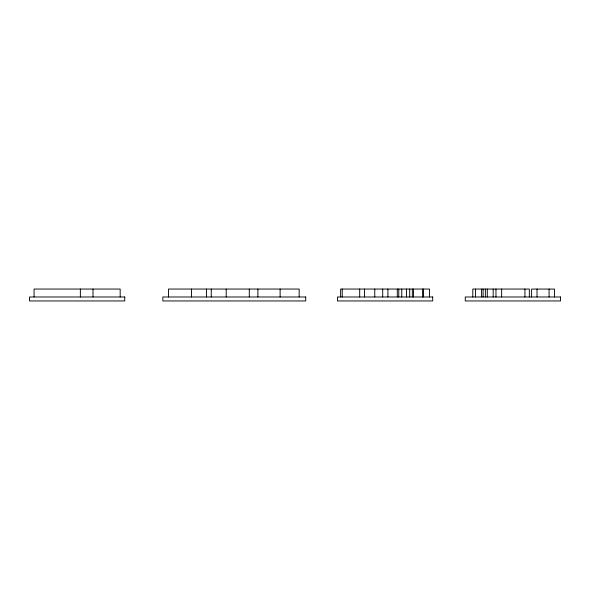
<?xml version="1.0" encoding="UTF-8"?>
<svg xmlns="http://www.w3.org/2000/svg" width="590" height="590" viewBox="0 0 590 590"><rect width="100%" height="100%" fill="white"/><g stroke="black" fill="none" stroke-linecap="round" stroke-linejoin="round"><path stroke-width="0.89" d="M554.489 296.984L554.489 289.063L531.605 289.063L531.605 296.984M549.069 289.063L549.069 296.984M537.018 289.063L537.018 296.984M529.348 296.984L529.348 289.048L472.797 289.063L472.797 296.984M524.93 289.063L524.93 296.984M501.64 289.063L501.64 296.984M495.969 289.063L495.969 296.984M493.174 289.063L493.174 296.984M487.296 289.063L487.296 296.984M485.371 289.063L485.371 296.984M483.099 289.063L483.099 296.984M481.588 289.063L481.588 296.984M475.533 289.063L475.533 296.984M429.535 296.984L429.535 289.048L340.637 289.048L340.637 296.984M423.185 289.048L423.185 296.984M422.875 289.048L422.875 296.984M413.487 289.048L413.487 296.984M412.322 289.048L412.322 296.984M409.696 289.048L409.696 296.984M406.517 289.048L406.517 296.984M401.753 289.048L401.753 296.984M398.781 289.048L398.781 296.984M397.299 289.048L397.299 296.984M387.903 289.048L387.903 296.984M382.704 289.048L382.704 296.984M374.768 289.048L374.768 296.984M364.45 289.048L364.45 296.984M359.686 289.048L359.686 296.984M342.23 289.048L342.23 296.984M299.167 296.984L299.167 289.048L168.467 289.048L168.467 296.984M280.117 289.048L280.117 296.984M257.896 289.048L257.896 296.984M249.297 289.048L249.297 296.984M226.206 289.048L226.206 296.984M211.264 289.048L211.264 296.984M206.5 289.048L206.5 296.984M191.558 289.048L191.558 296.984M120.176 296.984L120.176 289.048L34.065 289.048L34.065 296.984M93.006 289.048L93.006 296.984M80.365 289.048L80.365 296.984M124.748 296.984L29.5 296.984L29.5 300.952L124.748 300.952L124.748 296.984M305.716 296.984L162.847 296.984L162.847 300.952L305.716 300.952L305.716 296.984M432.713 296.984L337.465 296.984L337.465 300.952L432.713 300.952L432.713 296.984M560.5 296.984L465.252 296.984L465.252 300.952L560.5 300.952L560.5 296.984"/></g></svg>
